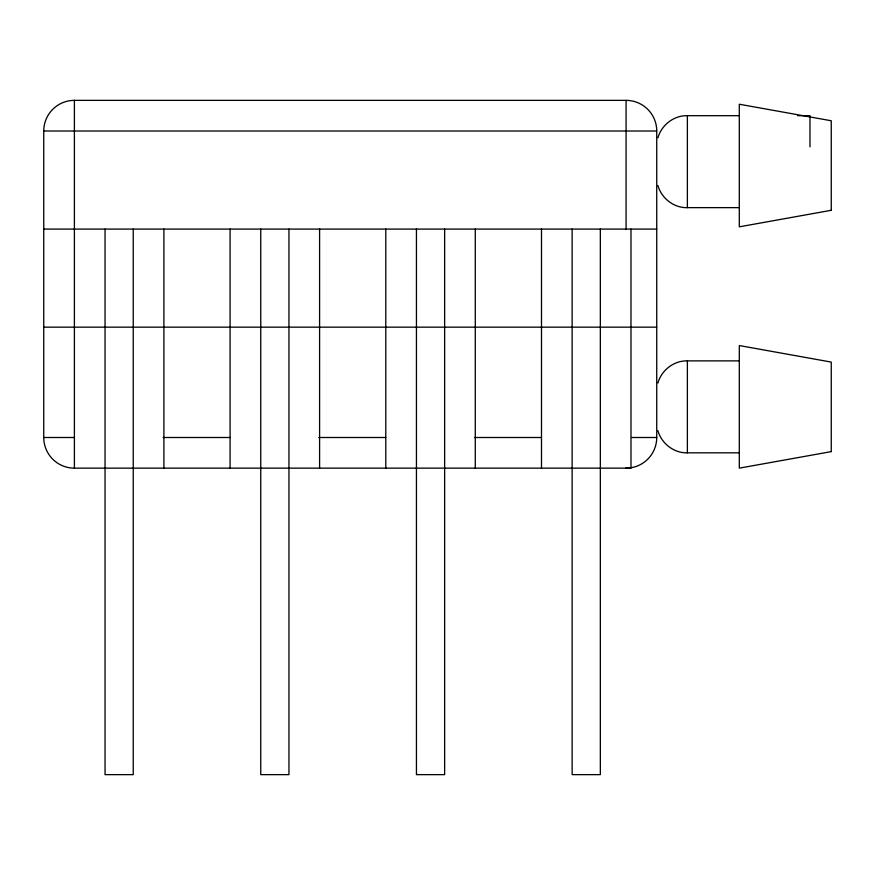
<?xml version="1.0" encoding="UTF-8"?>
<svg xmlns="http://www.w3.org/2000/svg" width="875" height="875" viewBox="0 0 875 875"><rect width="100%" height="100%" fill="white"/><g stroke="black" fill="none" stroke-linecap="round" stroke-linejoin="round"><path stroke-width="1.31" d="M657.913 137.845C661.413 125.037 674.023 115.248 687.378 115.686L739.145 115.686M657.913 383.031C661.413 370.234 674.023 360.445 687.378 360.883L739.145 360.883M739.145 207.638L687.378 207.638C674.023 208.13 661.413 198.275 657.913 185.489M739.145 452.823L687.378 452.823C674.023 453.316 661.413 443.472 657.913 430.686M630.984 229.086L630.984 468.147L74.397 468.147A30.647 30.647 0 0 1 43.75 437.5L43.75 131.009A30.647 30.647 0 0 1 74.397 100.363L626.084 100.363A30.647 30.647 0 0 1 656.731 131.009L656.731 437.5A30.647 30.647 0 0 1 626.084 468.147L626.084 467.808M797.716 115.686L809.977 115.686L809.977 146.869M43.75 131.009L656.731 131.009M43.75 229.086L656.731 229.086M43.75 327.163L656.731 327.163M43.75 437.5L74.397 437.5M163.155 437.5L230.07 437.5M318.828 437.5L385.744 437.5M474.502 437.5L541.417 437.5M631.663 437.5L656.731 437.5M687.378 115.686L687.378 207.638M687.378 360.883L687.378 452.823M626.084 100.363L626.084 229.086M600.337 229.086L600.337 774.638L572.141 774.638L572.141 229.086M541.494 229.086L541.494 468.147M475.289 229.086L475.289 468.147M444.642 229.086L444.642 774.638L416.445 774.638L416.445 229.086M385.788 229.086L385.788 468.147M319.594 229.086L319.594 468.147M288.947 229.086L288.947 774.638L260.75 774.638L260.75 229.086M230.092 229.086L230.092 468.147M163.898 229.086L163.898 468.147M133.241 229.086L133.241 774.638L105.044 774.638L105.044 229.086M74.397 100.363L74.397 468.147M831.25 210.295L739.298 226.833L739.298 104.234L831.25 120.761L831.25 210.295M831.25 451.62L739.298 468.147L739.298 345.548L831.25 362.086L831.25 451.62"/></g></svg>
